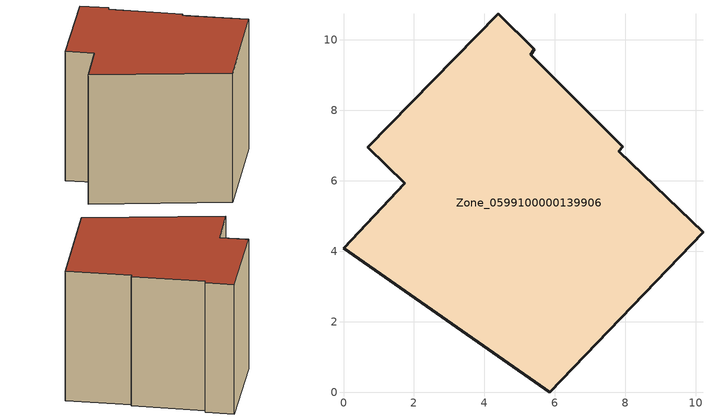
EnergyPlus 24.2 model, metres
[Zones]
Zone_0599100000139906
 floor ground (C_G): 1.74,5.93 0.69,6.95 4.39,10.74 5.42,9.73 5.32,9.58 7.93,6.96 7.82,6.84 10.21,4.54 5.86,0 0,4.09 z0
 wall outside (C_F): 5.42,9.73 4.39,10.74 0.69,6.95 1.74,5.93 0,4.09 5.86,0 10.21,4.54 7.82,6.84 7.93,6.96 5.32,9.58 5.42,9.73 z0:7.08
 roof outside (C_R): 10.21,4.54 7.82,6.84 7.93,6.96 5.32,9.58 5.42,9.73 4.39,10.74 0.69,6.95 1.74,5.93 0,4.09 5.86,0 z7.08
[BUILDING]
Pand.0599100000139906: North Axis=0; Terrain=City; Loads Convergence Tolerance Value=0.04; Temperature Convergence Tolerance Value=0.4; Solar Distribution=FullExterior; Maximum Number of Warmup Days=25; Minimum Number of Warmup Days=1
[Site:Location]
Rotterdam.The.Hague.AP_ZH_NLD Design_Conditions: Latitude=51.96; Longitude=4.45; Time Zone=1; Elevation=-4.5
[SITE:GROUNDTEMPERATURE:BUILDINGSURFACE]
18, 18, 18, 18, 18, 18, 18, 18, 18, 18, 18, 18
[MATERIAL] Thermal Absorptance=0.9; Solar Absorptance=0.7; Visible Absorptance=0.7
Name | Roughness | Thickness | Conductivity | Density | Specific Heat
G.TI.1946 | MediumSmooth | 0.15 | 1 | 540 | 1210
F.TI.1946 | Rough | 0.3 | 0.857143 | 1920 | 840
R.TI.1946 | MediumRough | 0.2 | 0.1 | 1500 | 1000
[CONSTRUCTION]
C_G: G.TI.1946
C_F: F.TI.1946
C_R: R.TI.1946
[ZONE]
Zone_0599100000139906: Type=1; Multiplier=1; Ceiling Height=Autocalculate; Volume=Autocalculate; Floor Area=autocalculate; Part of Total Floor Area=Yes
[ZONEINFILTRATION:DESIGNFLOWRATE]
Infil_Zone_0599100000139906: Zone or ZoneList or Space or SpaceList=Zone_0599100000139906; Schedule=AlwaysOn; Design Flow Rate Calculation Method=Flow/Area; Flow Rate per Floor Area=0.003; Constant Term Coefficient=1; Temperature Term Coefficient=0; Velocity Term Coefficient=0; Velocity Squared Term Coefficient=0
[HVACTEMPLATE:ZONE:IDEALLOADSAIRSYSTEM]
Zone_0599100000139906: Maximum Heating Supply Air Temperature=50; Minimum Cooling Supply Air Temperature=13; Maximum Heating Supply Air Humidity Ratio=0.0156; Minimum Cooling Supply Air Humidity Ratio=0.0077; Heating Limit=NoLimit; Cooling Limit=NoLimit; Dehumidification Control Type=ConstantSensibleHeatRatio; Cooling Sensible Heat Ratio=0.7; Dehumidification Setpoint=60; Humidification Control Type=None; Humidification Setpoint=30; Outdoor Air Method=None; Outdoor Air Flow Rate per Person=0.00944; Outdoor Air Flow Rate per Zone Floor Area=0; Outdoor Air Flow Rate per Zone=0; Demand Controlled Ventilation Type=None; Outdoor Air Economizer Type=NoEconomizer; Heat Recovery Type=None; Sensible Heat Recovery Effectiveness=0.7; Latent Heat Recovery Effectiveness=0.65
[ZONECONTROL:THERMOSTAT]
ThermostatControl_Zone_0599100000139906: Zone or ZoneList=Zone_0599100000139906; Control Type Schedule=DualSetpointControlType; Control 1=Thermostat_Zone_0599100000139906; Temperature Difference Between Cutout And Setpoint=0
[THERMOSTATSETPOINT:DUALSETPOINT]
Thermostat_Zone_0599100000139906: Heating Setpoint Temperature Schedule=HeatingSetpoint_Zone_0599100000139906; Cooling Setpoint Temperature Schedule=CoolingSetpoint_Zone_0599100000139906
[SCHEDULE:COMPACT]
HeatingSetpoint_Zone_0599100000139906: Through: 12/31, For: AllDays, Until: 24:00, 21
CoolingSetpoint_Zone_0599100000139906: Through: 12/31, For: AllDays, Until: 24:00, 24
DualSetpointControlType: Through: 12/31, For: AllDays, Until: 24:00, 4
AlwaysOn: Through: 12/31, For: AllDays, Until: 24:00, 1
